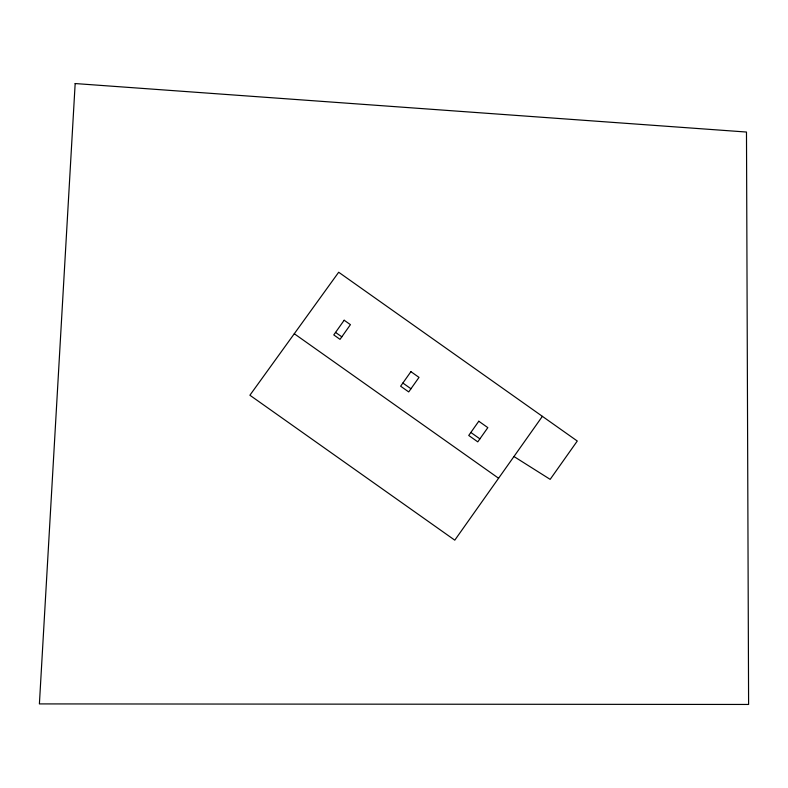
<?xml version="1.0" encoding="UTF-8"?>
<svg xmlns="http://www.w3.org/2000/svg" width="788" height="788" viewBox="0 0 788 788"><rect width="100%" height="100%" fill="white"/><g stroke="black" fill="none" stroke-linecap="round" stroke-linejoin="round"><path stroke-width="1.18" d="M542.38 416.34L454.784 540.164L249.894 395.231L338.682 272.244L577.279 441.024L550.162 479.36L513.953 456.518M335.55 332.408L341.815 336.831M402.875 383.037L410.962 388.76M470.85 432.464L479.892 438.857M294.288 333.738L498.587 478.247M75.165 83.548L39.4 703.911L748.6 704.452L746.482 132.039L75.165 83.548M344.169 320.233L333.777 334.92L340.032 339.352L350.424 324.656L344.169 320.233M410.912 371.66L400.629 386.199L408.716 391.922L419.009 377.383L410.912 371.66M478.789 421.235L468.732 435.459L477.774 441.861L487.831 427.638L478.789 421.235"/></g></svg>
